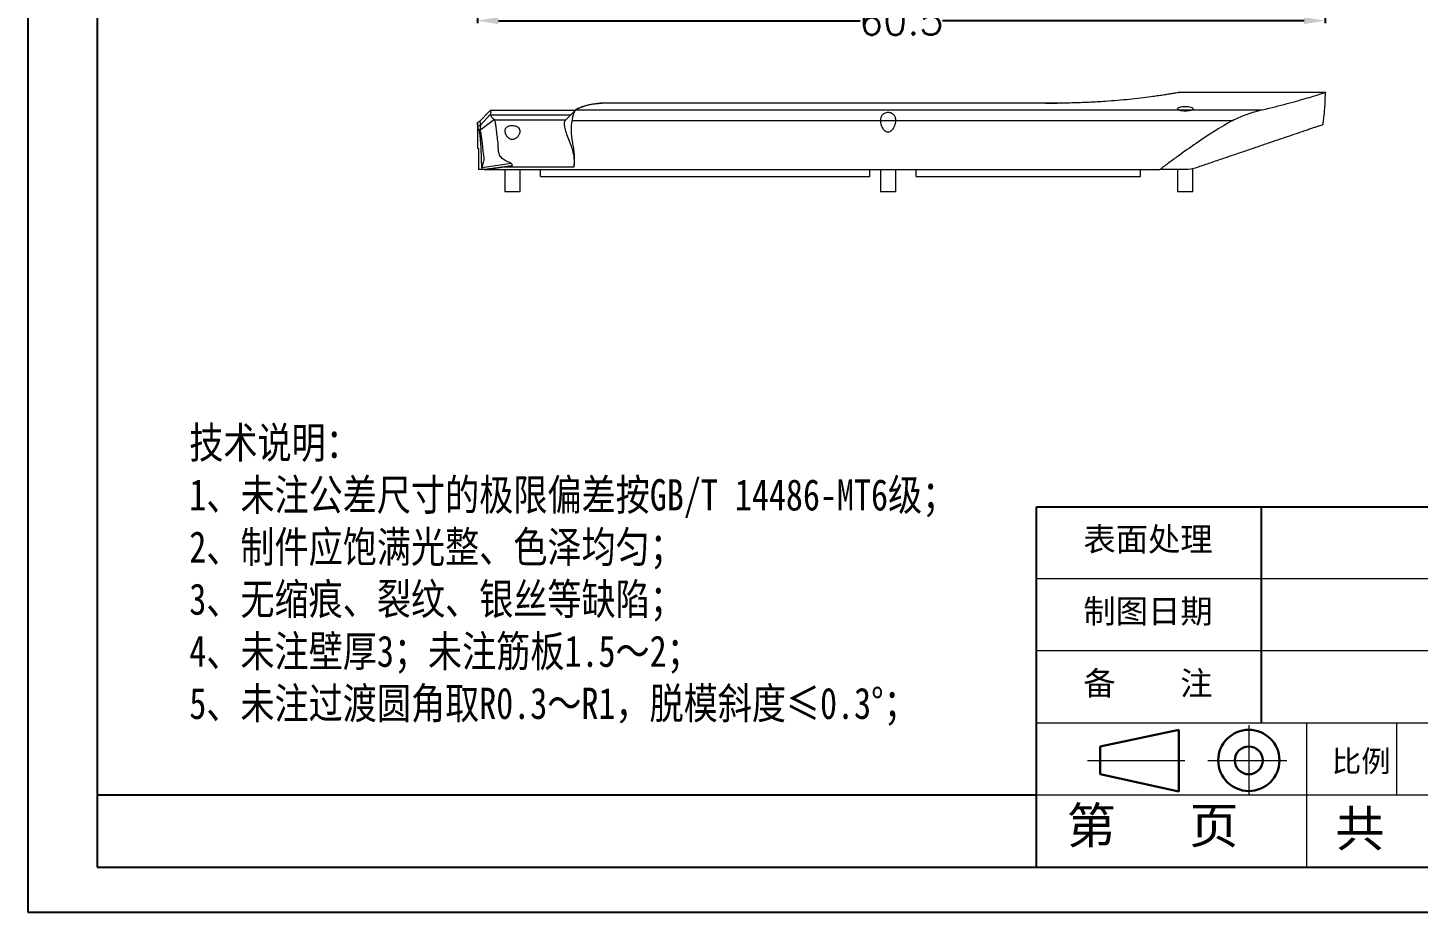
# Model space of a CAD drawing. Header units: inches. Extents: x 3168 to 3805, y 519 to 654.
# Drawn here: x 3377.1 to 3476.3, y 519 to 582.1 of the extents above; entities that cross this region are included whole.
import ezdxf

# ---------------------------------------------------------------- set-up
doc = ezdxf.new("R2010")
doc.units = ezdxf.units.IN
doc.linetypes.add('CENTER2', pattern=[28.575, 19.05, -3.175, 3.175, -3.175])
doc.layers.add('文字', color=81, linetype='Continuous')
for name, color, linetype, lineweight in [('粗实线', 7, 'Continuous', 30), ('细实线', 3, 'Continuous', 9), ('细点划线', 2, 'CENTER2', 9)]:
    doc.layers.add(name, color=color, linetype=linetype, lineweight=lineweight)
doc.styles.get("Standard").update_dxf_attribs({"font": 'txt', "bigfont": 'gbcbig.shx'})
doc.styles.add('宋体', font='', dxfattribs={"width": 0.8, "height": 3.5})
doc.styles.get('宋体').set_extended_font_data('SimSun')
doc.dimstyles.new('2', dxfattribs={"dimtxt": 2, "dimasz": 1.5, "dimexe": 0.18, "dimexo": 0.0625, "dimgap": 0.1, "dimtad": 0, "dimzin": 12, "dimdsep": 46, "dimtxsty": 'Standard', "dimcen": 0.5, "dimclrd": 3, "dimclre": 3, "dimadec": 0, "dimazin": 0, "dimtfac": 1, "dimtofl": 0, "dimtmove": 0, "dimatfit": 3, "dimfxl": 1, "dimtolj": 1, "dimtzin": 0, "dimarcsym": 0})

# ---------------------------------------------------------------- blocks, each defined once
blk = doc.blocks.new('*D187')
at = {"color": 3, "lineweight": -2, "transparency": 16777216}
for p, q in [((3409.169, 599.196), (3409.169, 582.454)), ((3469.643, 599.196), (3469.643, 582.454)), ((3410.669, 582.634), (3436.473, 582.634)), ((3468.143, 582.634), (3442.339, 582.634))]:
    blk.add_line(p, q, dxfattribs=at)
at = {"color": 3, "transparency": 16777216}
for points in [[(3410.669, 582.884), (3410.669, 582.384), (3409.169, 582.634)], [(3468.143, 582.884), (3468.143, 582.384), (3469.643, 582.634)]]:
    blk.add_solid(points, dxfattribs=at)
at = {"layer": 'Defpoints', "color": 0, "transparency": 16777216}
for p in [(3409.169, 599.259), (3469.643, 599.259), (3469.643, 582.634)]:
    blk.add_point(p, dxfattribs=at)
at = {"color": 0, "transparency": 16777216, "insert": (3439.406, 582.634), "char_height": 2, "attachment_point": 5}
blk.add_mtext('\\A1;60.5', dxfattribs=at)

msp = doc.modelspace()

# ---------------------------------------------------------------- linework, layer by layer
for p, q in [((3377.093, 653.956), (3377.093, 519.041)), ((3382.031, 650.744), (3382.031, 522.253)), ((3377.093, 581.501), (3377.093, 519.041)), ((3449.048, 522.253), (3449.048, 547.951)), ((3449.048, 547.951), (3564.69, 547.951)), ((3465.11, 532.532), (3465.11, 547.951)), ((3449.048, 527.393), (3382.031, 527.393)), ((3382.031, 522.253), (3564.69, 522.253)), ((3377.093, 519.041), (3567.902, 519.041)), ((3377.093, 519.041), (3465.431, 519.041))]:
    msp.add_line(p, q)
at = {"color": 7, "linetype": 'Continuous', "lineweight": 15}
for p, q in [((3459.23, 577.512), (3459.252, 577.515)), ((3469.678, 577.516), (3459.252, 577.516)), ((3417.629, 576.701), (3418.032, 576.75)), ((3450.369, 576.75), (3418.032, 576.75)), ((3449.699, 576.75), (3450.532, 576.752)), ((3409.343, 575.47), (3409.168, 575.381)), ((3409.169, 575.374), (3409.169, 573.516)), ((3410.062, 576.214), (3409.343, 575.47)), ((3410.399, 575.577), (3409.35, 574.8)), ((3410.09, 575.933), (3409.392, 575.181)), ((3416.129, 576.216), (3410.068, 576.216)), ((3415.919, 575.516), (3463.036, 575.516)), ((3416.189, 576.277), (3416.129, 576.217)), ((3416.131, 576.218), (3416.189, 576.277)), ((3416.189, 576.277), (3465.15, 576.277)), ((3409.392, 575.181), (3409.201, 575.078)), ((3409.35, 574.8), (3409.303, 574.785)), ((3409.258, 573.516), (3409.169, 573.516)), ((3409.258, 573.516), (3409.258, 572.016)), ((3411.608, 572.439), (3409.483, 572.136)), ((3409.483, 572.016), (3409.258, 572.016)), ((3409.668, 572.016), (3409.483, 572.016)), ((3411.638, 572.276), (3409.668, 572.016)), ((3409.668, 572.016), (3409.669, 572.016)), ((3409.669, 572.016), (3457.861, 572.016)), ((3416.045, 572.181), (3410.921, 572.181)), ((3411.119, 572.016), (3411.119, 570.416)), ((3412.219, 570.416), (3412.219, 572.016)), ((3413.669, 571.516), (3413.669, 572.016)), ((3413.669, 571.516), (3437.169, 571.516)), ((3437.169, 571.516), (3437.169, 572.016)), ((3437.919, 572.016), (3437.919, 570.416)), ((3439.019, 570.416), (3439.019, 572.016)), ((3440.469, 571.516), (3440.469, 572.016)), ((3440.469, 571.516), (3456.469, 571.516)), ((3456.469, 571.516), (3456.469, 572.016)), ((3459.119, 572.016), (3459.119, 570.416)), ((3460.219, 570.416), (3460.219, 572.085)), ((3412.219, 570.416), (3411.119, 570.416)), ((3439.019, 570.416), (3437.919, 570.416)), ((3460.219, 570.416), (3459.119, 570.416))]:
    msp.add_line(p, q, dxfattribs=at)
at = {"color": 8, "linetype": 'Continuous', "lineweight": 15}
for p, q in [((3410.094, 575.923), (3415.839, 575.923)), ((3410.413, 575.57), (3415.486, 575.57))]:
    msp.add_line(p, q, dxfattribs=at)
at = {"color": 7, "linetype": 'Continuous', "lineweight": 15}
for centre, major_axis, start_param, end_param in [((3409.666, 572.016), (41.615, 5.5), 4.71246, 4.742567), ((3410.122, 572.076), (26.483, 3.5), 4.742567, 4.769673)]:
    msp.add_ellipse(centre, major_axis=major_axis, ratio=0.000009, start_param=start_param, end_param=end_param, dxfattribs=at)
for points, knots in [([(3459.252, 577.515), (3459.248, 577.515), (3459.242, 577.514), (3459.164, 577.5), (3459.014, 577.474), (3458.773, 577.432), (3458.464, 577.382), (3458.096, 577.324), (3457.68, 577.263), (3457.147, 577.189), (3456.483, 577.105), (3455.684, 577.017), (3454.847, 576.939), (3453.884, 576.864), (3452.797, 576.802), (3451.589, 576.759), (3450.776, 576.753), (3450.369, 576.75)], [0, 0, 0, 0, 0.0363624, 0.0760573, 0.1289297, 0.181757, 0.2345038, 0.2865015, 0.33859, 0.3906543, 0.4681599, 0.5447121, 0.6208783, 0.6973077, 0.7983061, 0.8989376, 1, 1, 1, 1]), ([(3465.15, 576.277), (3465.799, 576.423), (3466.397, 576.573), (3467.21, 576.788), (3467.467, 576.858), (3467.95, 576.994), (3468.176, 577.059), (3468.582, 577.179), (3468.764, 577.234), (3469.084, 577.332), (3469.221, 577.374), (3469.556, 577.479), (3469.669, 577.516), (3469.669, 577.516)], [0, 0, 0, 0, 0.25, 0.25, 0.375, 0.375, 0.5, 0.5, 0.625, 0.625, 0.75, 0.75, 1, 1, 1, 1]), ([(3469.49, 575.212), (3469.491, 575.219), (3469.498, 575.263), (3469.513, 575.364), (3469.539, 575.542), (3469.576, 575.833), (3469.62, 576.259), (3469.659, 576.822), (3469.664, 577.235), (3469.667, 577.454)], [0, 0, 0, 0, 0.009511, 0.058276, 0.137236, 0.248984, 0.449227, 0.708509, 1, 1, 1, 1]), ([(3469.669, 577.516), (3469.669, 577.515), (3469.669, 577.515), (3469.669, 577.511), (3469.669, 577.503), (3469.669, 577.493), (3469.669, 577.48), (3469.669, 577.468), (3469.669, 577.46), (3469.669, 577.455), (3469.669, 577.452), (3469.669, 577.452), (3469.669, 577.454), (3469.669, 577.454)], [0, 0, 0, 0, 0.0744617, 0.1485902, 0.2452701, 0.3706074, 0.4981135, 0.6447293, 0.7477739, 0.8291251, 0.8981208, 0.9672989, 1, 1, 1, 1]), ([(3418.032, 576.75), (3417.982, 576.746), (3417.883, 576.736), (3417.737, 576.719), (3417.595, 576.701), (3417.411, 576.673), (3417.19, 576.634), (3416.944, 576.579), (3416.718, 576.516), (3416.515, 576.444), (3416.335, 576.365), (3416.238, 576.307), (3416.189, 576.277)], [0, 0, 0, 0, 0.061764, 0.123493, 0.185342, 0.247463, 0.371174, 0.495463, 0.620902, 0.746981, 0.873184, 1, 1, 1, 1]), ([(3416.189, 576.277), (3416.287, 576.336), (3416.434, 576.423), (3416.656, 576.488), (3416.728, 576.509)], [0, 0, 0, 0, 0.673903, 1, 1, 1, 1]), ([(3459.119, 576.357), (3459.119, 576.313), (3459.175, 576.269), (3459.375, 576.203), (3459.52, 576.182), (3459.74, 576.182), (3459.814, 576.186), (3459.948, 576.205), (3460.009, 576.219), (3460.162, 576.268), (3460.218, 576.313), (3460.219, 576.399), (3460.163, 576.441), (3459.964, 576.5), (3459.819, 576.518), (3459.524, 576.519), (3459.377, 576.501), (3459.175, 576.442), (3459.119, 576.4), (3459.119, 576.357)], [0, 0, 0, 0, 0.125, 0.125, 0.25, 0.25, 0.3125, 0.3125, 0.375, 0.375, 0.5, 0.5, 0.625, 0.625, 0.75, 0.75, 0.875, 0.875, 1, 1, 1, 1]), ([(3409.201, 575.078), (3409.194, 575.125), (3409.179, 575.218), (3409.17, 575.355), (3409.169, 575.369), (3409.169, 575.374)], [0, 0, 0, 0, 0.378866, 0.757711, 1, 1, 1, 1]), ([(3409.346, 575.457), (3409.345, 575.46), (3409.342, 575.471), (3409.364, 575.338), (3409.382, 575.233), (3409.392, 575.181)], [0, 0, 0, 0, 0.1593008, 0.5795183, 1, 1, 1, 1]), ([(3410.068, 576.21), (3410.071, 576.21), (3410.081, 576.209), (3410.136, 576.129), (3410.105, 575.998), (3410.09, 575.933)], [0, 0, 0, 0, 0.2111921, 0.6047037, 1, 1, 1, 1]), ([(3410.094, 575.923), (3410.124, 575.84), (3410.175, 575.77), (3410.25, 575.683), (3410.272, 575.657), (3410.325, 575.613), (3410.355, 575.593), (3410.399, 575.577)], [0, 0, 0, 0, 0.5, 0.5, 0.75, 0.75, 1, 1, 1, 1]), ([(3411.608, 572.439), (3411.408, 572.546), (3411.194, 572.627), (3410.917, 572.826), (3410.834, 572.905), (3410.719, 573.096), (3410.693, 573.204), (3410.665, 573.415), (3410.662, 573.519), (3410.656, 573.722), (3410.652, 573.822), (3410.627, 574.108), (3410.599, 574.286), (3410.558, 574.615), (3410.541, 574.767), (3410.508, 575.031), (3410.494, 575.146), (3410.46, 575.338), (3410.44, 575.414), (3410.427, 575.524), (3410.439, 575.558), (3410.413, 575.57)], [0, 0, 0, 0, 0.125, 0.125, 0.1875, 0.1875, 0.25, 0.25, 0.3125, 0.3125, 0.375, 0.375, 0.5, 0.5, 0.625, 0.625, 0.75, 0.75, 0.875, 0.875, 1, 1, 1, 1]), ([(3415.476, 575.551), (3415.427, 575.527), (3415.394, 575.484), (3415.356, 575.361), (3415.352, 575.28), (3415.373, 575.087), (3415.397, 574.974), (3415.47, 574.718), (3415.518, 574.578), (3415.631, 574.277), (3415.696, 574.115), (3415.8, 573.862), (3415.836, 573.776), (3415.899, 573.598), (3415.928, 573.506), (3416.003, 573.22), (3416.038, 573.019), (3416.071, 572.607), (3416.068, 572.394), (3416.045, 572.181)], [0, 0, 0, 0, 0.125, 0.125, 0.25, 0.25, 0.375, 0.375, 0.5, 0.5, 0.625, 0.625, 0.6875, 0.6875, 0.75, 0.75, 0.875, 0.875, 1, 1, 1, 1]), ([(3416.129, 576.217), (3416, 576.085), (3415.76, 575.841), (3415.519, 575.603), (3415.409, 575.494)], [0, 0, 0, 0, 0.540766, 1, 1, 1, 1]), ([(3415.919, 575.516), (3415.868, 575.283), (3415.846, 575.036), (3415.857, 574.512), (3415.89, 574.235), (3415.971, 573.816), (3415.999, 573.675), (3416.041, 573.387), (3416.056, 573.241), (3416.084, 572.793), (3416.079, 572.487), (3416.045, 572.181)], [0, 0, 0, 0, 0.25, 0.25, 0.5, 0.5, 0.625, 0.625, 0.75, 0.75, 1, 1, 1, 1]), ([(3416.189, 576.277), (3416.176, 576.262), (3416.15, 576.233), (3416.114, 576.18), (3416.08, 576.121), (3416.05, 576.054), (3416.016, 575.966), (3415.98, 575.848), (3415.946, 575.694), (3415.928, 575.576), (3415.919, 575.516)], [0, 0, 0, 0, 0.097613, 0.195814, 0.294638, 0.394124, 0.494308, 0.65815, 0.82667, 1, 1, 1, 1]), ([(3437.919, 575.507), (3437.919, 575.581), (3437.928, 575.652), (3437.972, 575.788), (3438.007, 575.853), (3438.109, 575.967), (3438.178, 576.016), (3438.345, 576.079), (3438.444, 576.092), (3438.633, 576.07), (3438.72, 576.036), (3438.856, 575.943), (3438.907, 575.884), (3438.978, 575.758), (3439, 575.688), (3439.021, 575.545), (3439.021, 575.472), (3439.002, 575.322), (3438.984, 575.247), (3438.93, 575.099), (3438.893, 575.024), (3438.8, 574.884), (3438.742, 574.816), (3438.628, 574.74), (3438.585, 574.72), (3438.493, 574.698), (3438.443, 574.698), (3438.351, 574.72), (3438.308, 574.741), (3438.232, 574.792), (3438.199, 574.821), (3438.11, 574.917), (3438.065, 574.989), (3437.992, 575.134), (3437.965, 575.21), (3437.928, 575.359), (3437.919, 575.433), (3437.919, 575.507)], [0, 0, 0, 0, 0.0625, 0.0625, 0.125, 0.125, 0.1875, 0.1875, 0.25, 0.25, 0.3125, 0.3125, 0.375, 0.375, 0.4375, 0.4375, 0.5, 0.5, 0.5625, 0.5625, 0.625, 0.625, 0.6875, 0.6875, 0.71875, 0.71875, 0.75, 0.75, 0.78125, 0.78125, 0.8125, 0.8125, 0.875, 0.875, 0.9375, 0.9375, 1, 1, 1, 1]), ([(3463.036, 575.516), (3462.173, 575.017), (3461.311, 574.471), (3460.02, 573.591), (3459.589, 573.287), (3458.94, 572.819), (3458.723, 572.66), (3458.399, 572.42), (3458.291, 572.34), (3458.075, 572.178), (3457.967, 572.096), (3457.861, 572.016)], [0, 0, 0, 0, 0.5, 0.5, 0.75, 0.75, 0.875, 0.875, 0.9375, 0.9375, 1, 1, 1, 1]), ([(3463.036, 575.516), (3463.393, 575.689), (3463.749, 575.838), (3464.454, 576.093), (3464.804, 576.199), (3465.15, 576.277)], [0, 0, 0, 0, 0.5, 0.5, 1, 1, 1, 1]), ([(3409.303, 574.785), (3409.278, 574.821), (3409.258, 574.844), (3409.224, 574.949), (3409.211, 575.022), (3409.201, 575.078)], [0, 0, 0, 0, 0.5, 0.5, 1, 1, 1, 1]), ([(3409.482, 572.166), (3409.48, 572.248), (3409.479, 572.33), (3409.474, 572.492), (3409.472, 572.572), (3409.464, 572.811), (3409.459, 572.972), (3409.447, 573.281), (3409.44, 573.428), (3409.424, 573.705), (3409.415, 573.837), (3409.397, 574.077), (3409.388, 574.186), (3409.37, 574.38), (3409.361, 574.465), (3409.344, 574.608), (3409.335, 574.666), (3409.319, 574.739), (3409.311, 574.756), (3409.303, 574.785)], [0, 0, 0, 0, 0.0625, 0.0625, 0.125, 0.125, 0.25, 0.25, 0.375, 0.375, 0.5, 0.5, 0.625, 0.625, 0.75, 0.75, 0.875, 0.875, 1, 1, 1, 1]), ([(3409.392, 575.181), (3409.38, 575.095), (3409.349, 574.908), (3409.352, 574.841), (3409.35, 574.8)], [0, 0, 0, 0, 0.560409, 1, 1, 1, 1]), ([(3409.35, 574.8), (3409.362, 574.769), (3409.384, 574.735), (3409.424, 574.517), (3409.466, 574.208), (3409.518, 573.796), (3409.552, 573.308), (3409.674, 572.71), (3409.531, 572.356), (3409.482, 572.166)], [0, 0, 0, 0, 0.1379307, 0.2749043, 0.4122164, 0.5490364, 0.692511, 0.8362299, 0.9914372, 0.9914372, 0.9914372, 0.9914372]), ([(3411.119, 574.756), (3411.119, 574.811), (3411.13, 574.862), (3411.179, 574.956), (3411.218, 574.999), (3411.325, 575.069), (3411.392, 575.096), (3411.545, 575.131), (3411.631, 575.138), (3411.799, 575.13), (3411.881, 575.115), (3412.02, 575.066), (3412.077, 575.032), (3412.162, 574.951), (3412.19, 574.904), (3412.22, 574.803), (3412.222, 574.749), (3412.205, 574.637), (3412.186, 574.58), (3412.129, 574.466), (3412.091, 574.41), (3411.995, 574.306), (3411.935, 574.256), (3411.79, 574.186), (3411.705, 574.168), (3411.535, 574.188), (3411.46, 574.223), (3411.334, 574.312), (3411.284, 574.364), (3411.162, 574.53), (3411.119, 574.647), (3411.119, 574.756)], [0, 0, 0, 0, 0.0625, 0.0625, 0.125, 0.125, 0.1875, 0.1875, 0.25, 0.25, 0.3125, 0.3125, 0.375, 0.375, 0.4375, 0.4375, 0.5, 0.5, 0.5625, 0.5625, 0.625, 0.625, 0.6875, 0.6875, 0.75, 0.75, 0.8125, 0.8125, 0.875, 0.875, 1, 1, 1, 1]), ([(3469.484, 575.213), (3469.486, 575.214), (3469.496, 575.218), (3469.452, 575.203), (3469.358, 575.171), (3469.203, 575.118), (3468.997, 575.048), (3468.743, 574.962), (3468.448, 574.861), (3468.109, 574.746), (3467.672, 574.597), (3467.123, 574.411), (3466.441, 574.179), (3465.699, 573.926), (3464.904, 573.656), (3464.069, 573.372), (3463.194, 573.074), (3462.28, 572.763), (3461.371, 572.454), (3460.76, 572.246), (3460.474, 572.149)], [0, 0, 0, 0, 0.011989, 0.057557, 0.103127, 0.150041, 0.196958, 0.242444, 0.287934, 0.334386, 0.380842, 0.448641, 0.516455, 0.586183, 0.655919, 0.725499, 0.79508, 0.866133, 0.937181, 1, 1, 1, 1])]:
    msp.add_open_spline(points, degree=3, knots=knots, dxfattribs=at)
for points in [[(3410.09, 575.933), (3410.091, 575.93), (3410.092, 575.926), (3410.094, 575.923)], [(3410.399, 575.577), (3410.404, 575.575), (3410.409, 575.573), (3410.413, 575.57)], [(3411.608, 572.439), (3411.619, 572.385), (3411.63, 572.331), (3411.638, 572.276)], [(3409.483, 572.136), (3409.483, 572.146), (3409.483, 572.156), (3409.482, 572.166)], [(3409.483, 572.136), (3409.483, 572.096), (3409.483, 572.056), (3409.483, 572.016)], [(3459.669, 572.016), (3459.073, 572.016), (3458.467, 572.016), (3457.861, 572.016)], [(3460.474, 572.149), (3460.214, 572.061), (3459.946, 572.016), (3459.669, 572.016)]]:
    msp.add_open_spline(points, degree=3, dxfattribs=at)
at = {"layer": '粗实线', "color": 7}
for p, q in [((3459.206, 532.051), (3453.59, 530.861)), ((3459.206, 532.051), (3459.206, 527.65)), ((3453.59, 530.861), (3453.59, 528.875)), ((3453.59, 528.875), (3459.206, 527.65))]:
    msp.add_line(p, q, dxfattribs=at)
for radius in [2.183, 0.993]:
    msp.add_circle((3464.204, 529.868), radius, dxfattribs=at)
at = {"layer": '细实线', "color": 7}
for p, q in [((3487.595, 542.811), (3449.048, 542.811)), ((3487.595, 537.672), (3449.048, 537.672)), ((3564.69, 532.532), (3449.048, 532.532)), ((3468.322, 532.532), (3468.322, 522.253)), ((3474.746, 532.532), (3474.746, 527.393)), ((3487.595, 527.393), (3449.048, 527.393))]:
    msp.add_line(p, q, dxfattribs=at)
at = {"layer": '细点划线', "color": 7}
for p, q in [((3464.204, 532.381), (3464.204, 527.393)), ((3452.695, 529.868), (3459.636, 529.868)), ((3461.284, 529.868), (3466.927, 529.868))]:
    msp.add_line(p, q, dxfattribs=at)

# ---------------------------------------------------------------- texts
at = {"char_height": 1.69026, "width": 960.65734, "attachment_point": 1}
for s, insert in [('{\\fSimHei|b0|i0|c134|p49;表面处理}', (3452.4, 546.492)), ('{\\fSimHei|b0|i0|c134|p49;制图日期}', (3452.4, 541.353)), ('{\\fSimHei|b0|i0|c134|p49;备    注}', (3452.4, 536.213))]:
    msp.add_mtext(s, dxfattribs=dict(at, insert=insert))
at = {"layer": '文字', "color": 0, "insert": (3388.613, 553.647), "char_height": 2.00767, "width": 73.12607, "attachment_point": 1, "style": '宋体'}
msp.add_mtext('{\\H1.111x;技术说明：\\P1、未注公差尺寸的极限偏差按GB/T 14486-MT6级；\\P2、制件应饱满光整、色泽均匀；\\P3、无缩痕、裂纹、银丝等缺陷；\\P4、未注壁厚3；未注筋板1.5～2；\\P5、未注过渡圆角取R0.3～R1，脱模斜度≤0.3%%D；}', dxfattribs=at)
at = {"layer": '细实线', "color": 7, "attachment_point": 1}
for s, insert, char_height, width in [('{\\fSimSun|b0|i0|c134|p54;比例}', (3470.121, 530.586), 1.54189, 6.76842), ('{\\fSimSun|b0|i0|c134|p54;第   页}', (3451.211, 526.509), 2.56982, 19.27363), ('{\\fSimSun|b0|i0|c134|p54; 共   页}', (3468.636, 526.291), 2.56982, 19.27363)]:
    msp.add_mtext(s, dxfattribs=dict(at, insert=insert, char_height=char_height, width=width))

# ---------------------------------------------------------------- dimensions: what is measured, and where the dimension line sits
dim = msp.add_linear_dim(base=(3469.643, 582.634), p1=(3409.169, 599.259), p2=(3469.643, 599.259), text='60.5', dimstyle='2')
dim.commit()
dim.dimension.update_dxf_attribs({"geometry": '*D187', "text_midpoint": (3439.406, 582.634)})

doc.saveas('drawing.dxf')
